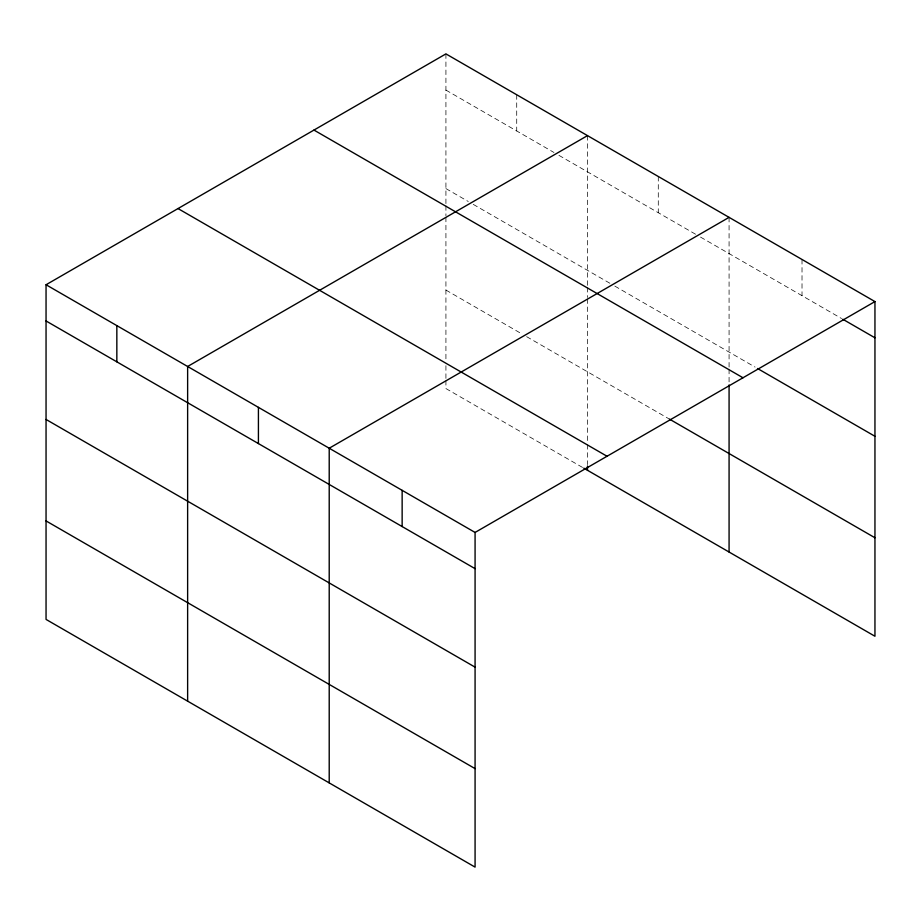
<?xml version="1.0" encoding="UTF-8"?>
<svg xmlns="http://www.w3.org/2000/svg" width="921" height="921" viewBox="0 0 921 921"><rect width="100%" height="100%" fill="white"/><g stroke="black" fill="none" stroke-linecap="round" stroke-linejoin="round"><path stroke-width="0.69" stroke-dasharray="4.61 3.45" d="M445.925 90.097L553.97 152.483M558.932 155.35L695.551 234.222M700.513 237.088L841.575 318.528M445.925 188.586L468.271 201.492M473.244 204.37L609.852 283.242M614.825 286.109L755.036 367.065M445.925 290.069L521.677 333.805M526.651 336.672L669.463 419.124M582.533 467.431L445.925 388.558L445.925 379.993M802.018 259.48L802.018 295.687M729.075 217.368L729.075 367.79M729.075 369.217L729.075 383.516M658.285 176.498L658.285 212.716M587.494 135.629L587.494 286.051M587.494 287.479L587.494 297.483M587.494 298.911L587.494 443.174M587.494 444.601L587.494 464.587M516.716 94.759L516.716 130.978M445.925 53.89L445.925 204.312M445.925 205.74L445.925 215.744M445.925 217.172L445.925 360.007M445.925 365.718L445.925 378.566"/><path stroke-width="1.38" d="M46.05 284.75L475.075 532.442L475.075 867.11L46.05 619.419L46.05 284.75L445.925 53.89L874.95 301.581L874.95 636.25L583.776 468.144M587.494 135.629L187.631 366.489L187.631 701.157M729.075 217.368L329.211 448.228L329.211 782.896M475.075 532.442L874.95 301.581M842.807 319.242L874.95 337.8M757.511 368.492L874.95 436.289M313.957 130.068L742.994 377.771M669.463 419.124L874.95 537.76M178.006 208.56L607.043 456.263M46.05 320.969L475.075 568.66M46.05 419.458L475.075 667.149M46.05 520.929L475.075 768.621M729.075 384.943L729.075 552.036M587.494 466.014L587.494 470.297M402.143 490.34L402.143 526.559M258.421 407.358L258.421 443.577M116.84 325.62L116.84 361.838"/></g></svg>
